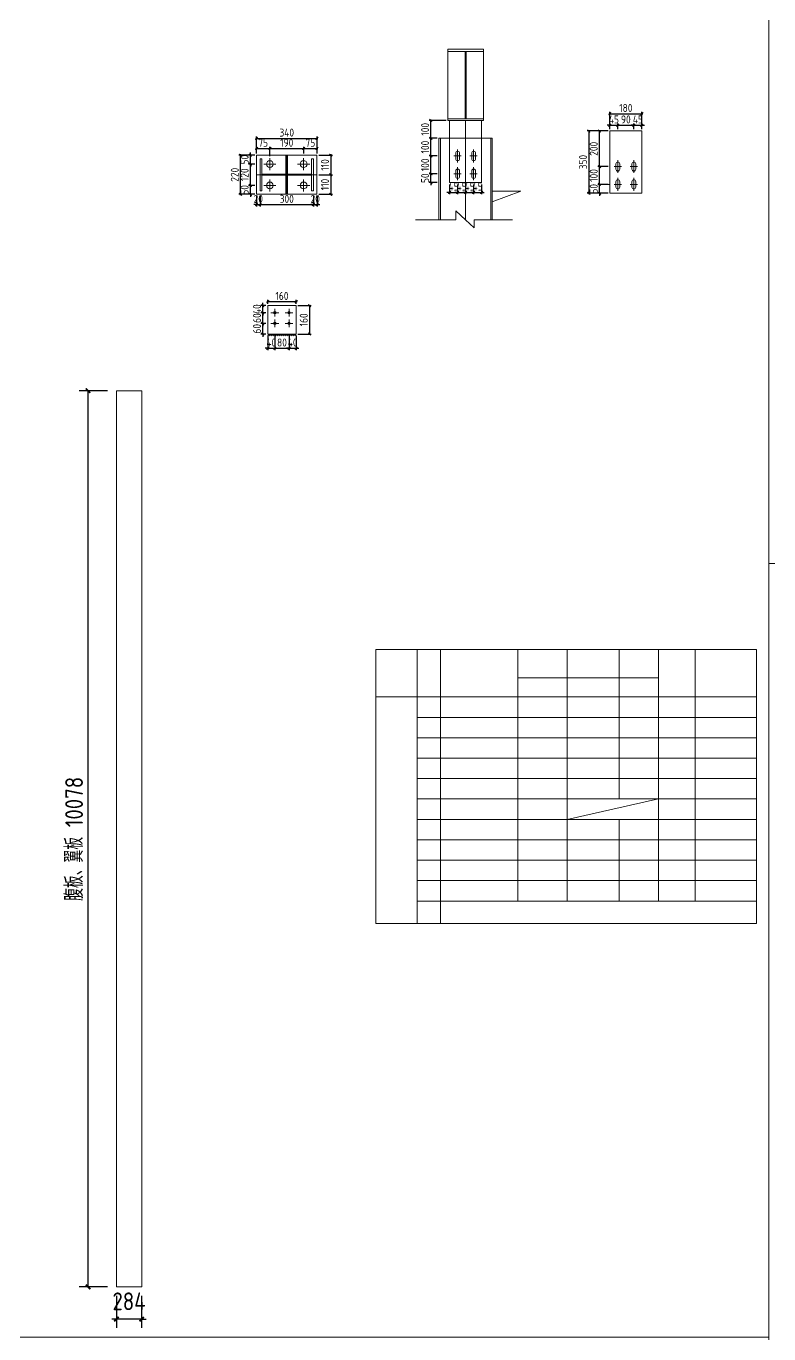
# Model space of a CAD drawing. Extents: x 485428 to 797698, y 56414 to 211814.
# Drawn here: x 695691 to 704038, y 125451 to 140157 of the extents above; entities that cross this region are included whole.
import ezdxf

# ---------------------------------------------------------------- set-up
doc = ezdxf.new("R2010")
doc.units = 0
doc.header["$LTSCALE"] = 1000
doc.header["$MEASUREMENT"] = 0
doc.layers.add('钢架', color=7, linetype='Continuous', lineweight=25)
doc.styles.get("Standard").update_dxf_attribs({"font": 'gbenor.shx', "bigfont": 'gbcbig.shx'})
doc.dimstyles.get("Standard").update_dxf_attribs({"dimscale": 100, "dimtxt": 2, "dimasz": 0.4, "dimexe": 0.5, "dimexo": 1, "dimgap": 0.5, "dimtad": 1, "dimdec": 0, "dimzin": 0, "dimdsep": 46, "dimtxsty": 'Standard', "dimblk": 'ARCHTICK', "dimcen": 0.09, "dimadec": 0, "dimazin": 0, "dimtfac": 1, "dimtdec": 0, "dimtix": 1, "dimtmove": 2, "dimatfit": 3, "dimfxl": 1, "dimtolj": 1, "dimtzin": 0, "dimarcsym": 0})

# ---------------------------------------------------------------- blocks, each defined once
blk = doc.blocks.new('_ArchTick')
at = {"color": 0, "linetype": 'ByBlock', "const_width": 0.4}
blk.add_lwpolyline([(-0.5, -0.5), (0.5, 0.5)], dxfattribs=at)
blk = doc.blocks.new('*D1046')
at = {"color": 3, "lineweight": -2}
for p, q in [((696605, 136057), (696286, 136057)), ((696386, 125979), (696386, 136057)), ((696605, 125979), (696286, 125979))]:
    blk.add_line(p, q, dxfattribs=at)
at = {"layer": 'Defpoints', "color": 0}
for p in [(696386, 136057), (696705, 136057), (696705, 125979)]:
    blk.add_point(p, dxfattribs=at)
at = {"color": 3, "lineweight": -2, "xscale": 50, "yscale": 50, "zscale": 50}
for p, rotation in [((696386, 136057), 90), ((696386, 125979), 270)]:
    blk.add_blockref('_ArchTick', p, dxfattribs=dict(at, rotation=rotation))
at = {"color": 0, "lineweight": 15, "insert": (696230, 131018), "char_height": 200, "attachment_point": 5, "rotation": 90}
blk.add_mtext('\\A1;腹板、翼板 10078', dxfattribs=at)
blk = doc.blocks.new('*D1048')
at = {"color": 3, "lineweight": -2}
for p, q in [((696705, 125879), (696705, 125517)), ((696989, 125879), (696989, 125517)), ((696705, 125617), (696655, 125617)), ((696989, 125617), (696705, 125617)), ((696989, 125617), (697039, 125617))]:
    blk.add_line(p, q, dxfattribs=at)
at = {"layer": 'Defpoints', "color": 0}
for p in [(696705, 125979), (696989, 125979), (696705, 125617)]:
    blk.add_point(p, dxfattribs=at)
at = {"color": 3, "lineweight": -2, "xscale": 50, "yscale": 50, "zscale": 50}
for p, rotation in [((696705, 125617), 5.903109488796288e-12), ((696989, 125617), 180.0000000000059)]:
    blk.add_blockref('_ArchTick', p, dxfattribs=dict(at, rotation=rotation))
at = {"color": 0, "lineweight": 15, "insert": (696847, 125817), "char_height": 200, "attachment_point": 5}
blk.add_mtext('\\A1;284', dxfattribs=at)
blk = doc.blocks.new('*D1054')
at = {"color": 3, "lineweight": -2}
for p, q in [((698211, 138366), (698211, 138396)), ((698260, 138366), (698191, 138366)), ((698260, 138266), (698191, 138266)), ((698211, 138266), (698211, 138366)), ((698211, 138266), (698211, 138236))]:
    blk.add_line(p, q, dxfattribs=at)
at = {"layer": 'Defpoints', "color": 0}
for p in [(698211, 138366), (698280, 138366), (698280, 138266)]:
    blk.add_point(p, dxfattribs=at)
at = {"color": 3, "lineweight": -2, "xscale": 30, "yscale": 30, "zscale": 30}
for p, rotation in [((698211, 138366), 270), ((698211, 138266), 90)]:
    blk.add_blockref('_ArchTick', p, dxfattribs=dict(at, rotation=rotation))
at = {"color": 0, "lineweight": 15, "insert": (698146, 138316), "char_height": 90, "attachment_point": 5, "rotation": 90}
blk.add_mtext('\\A1;50', dxfattribs=at)
blk = doc.blocks.new('*D1040')
at = {"color": 3, "lineweight": -2}
for p, q in [((698260, 138606), (698191, 138606)), ((698211, 138356), (698211, 138616)), ((698260, 138366), (698191, 138366))]:
    blk.add_line(p, q, dxfattribs=at)
at = {"layer": 'Defpoints', "color": 0}
for p in [(698211, 138606), (698280, 138606), (698280, 138366)]:
    blk.add_point(p, dxfattribs=at)
at = {"color": 3, "lineweight": -2, "xscale": 30, "yscale": 30, "zscale": 30}
for p, rotation in [((698211, 138606), 90), ((698211, 138366), 270)]:
    blk.add_blockref('_ArchTick', p, dxfattribs=dict(at, rotation=rotation))
at = {"color": 0, "lineweight": 15, "insert": (698146, 138486), "char_height": 90, "attachment_point": 5, "rotation": 90}
blk.add_mtext('\\A1;120', dxfattribs=at)
blk = doc.blocks.new('*D1055')
at = {"color": 3, "lineweight": -2}
for p, q in [((698260, 138706), (698191, 138706)), ((698211, 138706), (698211, 138736)), ((698211, 138606), (698211, 138706)), ((698260, 138606), (698191, 138606)), ((698211, 138606), (698211, 138576))]:
    blk.add_line(p, q, dxfattribs=at)
at = {"layer": 'Defpoints', "color": 0}
for p in [(698211, 138706), (698280, 138706), (698280, 138606)]:
    blk.add_point(p, dxfattribs=at)
at = {"color": 3, "lineweight": -2, "xscale": 30, "yscale": 30, "zscale": 30}
for p, rotation in [((698211, 138706), 270), ((698211, 138606), 90)]:
    blk.add_blockref('_ArchTick', p, dxfattribs=dict(at, rotation=rotation))
at = {"color": 0, "lineweight": 15, "insert": (698146, 138656), "char_height": 90, "attachment_point": 5, "rotation": 90}
blk.add_mtext('\\A1;50', dxfattribs=at)
blk = doc.blocks.new('*D1056')
at = {"color": 3, "lineweight": -2}
for p, q in [((698270, 138781), (698440, 138781)), ((698280, 138726), (698280, 138801)), ((698430, 138694), (698430, 138801))]:
    blk.add_line(p, q, dxfattribs=at)
at = {"layer": 'Defpoints', "color": 0}
for p in [(698280, 138706), (698430, 138781), (698430, 138674)]:
    blk.add_point(p, dxfattribs=at)
at = {"color": 3, "lineweight": -2, "xscale": 30, "yscale": 30, "zscale": 30, "rotation": 180}
blk.add_blockref('_ArchTick', (698280, 138781), dxfattribs=at)
at = {"color": 3, "lineweight": -2, "xscale": 30, "yscale": 30, "zscale": 30}
blk.add_blockref('_ArchTick', (698430, 138781), dxfattribs=at)
at = {"color": 0, "lineweight": 15, "insert": (698355, 138846), "char_height": 90, "attachment_point": 5}
blk.add_mtext('\\A1;75', dxfattribs=at)
blk = doc.blocks.new('*D1057')
at = {"color": 3, "lineweight": -2}
for p, q in [((698420, 138781), (698820, 138781)), ((698430, 138694), (698430, 138801)), ((698810, 138726), (698810, 138801))]:
    blk.add_line(p, q, dxfattribs=at)
at = {"layer": 'Defpoints', "color": 0}
for p in [(698810, 138781), (698810, 138706), (698430, 138674)]:
    blk.add_point(p, dxfattribs=at)
at = {"color": 3, "lineweight": -2, "xscale": 30, "yscale": 30, "zscale": 30, "rotation": 180}
blk.add_blockref('_ArchTick', (698430, 138781), dxfattribs=at)
at = {"color": 3, "lineweight": -2, "xscale": 30, "yscale": 30, "zscale": 30}
blk.add_blockref('_ArchTick', (698810, 138781), dxfattribs=at)
at = {"color": 0, "lineweight": 15, "insert": (698620, 138846), "char_height": 90, "attachment_point": 5}
blk.add_mtext('\\A1;190', dxfattribs=at)
blk = doc.blocks.new('*D1058')
at = {"color": 3, "lineweight": -2}
for p, q in [((698800, 138781), (698970, 138781)), ((698810, 138726), (698810, 138801)), ((698960, 138726), (698960, 138801))]:
    blk.add_line(p, q, dxfattribs=at)
at = {"layer": 'Defpoints', "color": 0}
for p in [(698810, 138706), (698960, 138781), (698960, 138706)]:
    blk.add_point(p, dxfattribs=at)
at = {"color": 3, "lineweight": -2, "xscale": 30, "yscale": 30, "zscale": 30, "rotation": 180}
blk.add_blockref('_ArchTick', (698810, 138781), dxfattribs=at)
at = {"color": 3, "lineweight": -2, "xscale": 30, "yscale": 30, "zscale": 30}
blk.add_blockref('_ArchTick', (698960, 138781), dxfattribs=at)
at = {"color": 0, "lineweight": 15, "insert": (698885, 138846), "char_height": 90, "attachment_point": 5}
blk.add_mtext('\\A1;75', dxfattribs=at)
blk = doc.blocks.new('*D1059')
at = {"color": 3, "lineweight": -2}
for p, q in [((698260, 138706), (698081, 138706)), ((698101, 138256), (698101, 138716)), ((698260, 138266), (698081, 138266))]:
    blk.add_line(p, q, dxfattribs=at)
at = {"layer": 'Defpoints', "color": 0}
for p in [(698101, 138706), (698280, 138706), (698280, 138266)]:
    blk.add_point(p, dxfattribs=at)
at = {"color": 3, "lineweight": -2, "xscale": 30, "yscale": 30, "zscale": 30}
for p, rotation in [((698101, 138706), 90), ((698101, 138266), 270)]:
    blk.add_blockref('_ArchTick', p, dxfattribs=dict(at, rotation=rotation))
at = {"color": 0, "lineweight": 15, "insert": (698036, 138486), "char_height": 90, "attachment_point": 5, "rotation": 90}
blk.add_mtext('\\A1;220', dxfattribs=at)
blk = doc.blocks.new('*D1060')
at = {"color": 3, "lineweight": -2}
for p, q in [((698270, 138895), (698970, 138895)), ((698280, 138726), (698280, 138915)), ((698960, 138726), (698960, 138915))]:
    blk.add_line(p, q, dxfattribs=at)
at = {"layer": 'Defpoints', "color": 0}
for p in [(698960, 138895), (698280, 138706), (698960, 138706)]:
    blk.add_point(p, dxfattribs=at)
at = {"color": 3, "lineweight": -2, "xscale": 30, "yscale": 30, "zscale": 30, "rotation": 180}
blk.add_blockref('_ArchTick', (698280, 138895), dxfattribs=at)
at = {"color": 3, "lineweight": -2, "xscale": 30, "yscale": 30, "zscale": 30}
blk.add_blockref('_ArchTick', (698960, 138895), dxfattribs=at)
at = {"color": 0, "lineweight": 15, "insert": (698620, 138960), "char_height": 90, "attachment_point": 5}
blk.add_mtext('\\A1;340', dxfattribs=at)
blk = doc.blocks.new('*D1041')
at = {"color": 3, "lineweight": -2}
for p, q in [((698280, 138246), (698280, 138130)), ((698320, 138246), (698320, 138130)), ((698280, 138150), (698250, 138150)), ((698280, 138150), (698320, 138150)), ((698320, 138150), (698350, 138150))]:
    blk.add_line(p, q, dxfattribs=at)
at = {"layer": 'Defpoints', "color": 0}
for p in [(698280, 138266), (698320, 138266), (698320, 138150)]:
    blk.add_point(p, dxfattribs=at)
at = {"color": 3, "lineweight": -2, "xscale": 30, "yscale": 30, "zscale": 30}
blk.add_blockref('_ArchTick', (698280, 138150), dxfattribs=at)
at = {"color": 3, "lineweight": -2, "xscale": 30, "yscale": 30, "zscale": 30, "rotation": 180}
blk.add_blockref('_ArchTick', (698320, 138150), dxfattribs=at)
at = {"color": 0, "lineweight": 15, "insert": (698300, 138215), "char_height": 90, "attachment_point": 5}
blk.add_mtext('\\A1;20', dxfattribs=at)
blk = doc.blocks.new('*D1042')
at = {"color": 3, "lineweight": -2}
for p, q in [((698320, 138246), (698320, 138130)), ((698920, 138246), (698920, 138130)), ((698310, 138150), (698930, 138150))]:
    blk.add_line(p, q, dxfattribs=at)
at = {"layer": 'Defpoints', "color": 0}
for p in [(698320, 138266), (698920, 138266), (698920, 138150)]:
    blk.add_point(p, dxfattribs=at)
at = {"color": 3, "lineweight": -2, "xscale": 30, "yscale": 30, "zscale": 30, "rotation": 180}
blk.add_blockref('_ArchTick', (698320, 138150), dxfattribs=at)
at = {"color": 3, "lineweight": -2, "xscale": 30, "yscale": 30, "zscale": 30}
blk.add_blockref('_ArchTick', (698920, 138150), dxfattribs=at)
at = {"color": 0, "lineweight": 15, "insert": (698620, 138215), "char_height": 90, "attachment_point": 5}
blk.add_mtext('\\A1;300', dxfattribs=at)
blk = doc.blocks.new('*D1061')
at = {"color": 3, "lineweight": -2}
for p, q in [((698920, 138246), (698920, 138130)), ((698960, 138246), (698960, 138130)), ((698920, 138150), (698890, 138150)), ((698920, 138150), (698960, 138150)), ((698960, 138150), (698990, 138150))]:
    blk.add_line(p, q, dxfattribs=at)
at = {"layer": 'Defpoints', "color": 0}
for p in [(698920, 138266), (698960, 138266), (698960, 138150)]:
    blk.add_point(p, dxfattribs=at)
at = {"color": 3, "lineweight": -2, "xscale": 30, "yscale": 30, "zscale": 30}
blk.add_blockref('_ArchTick', (698920, 138150), dxfattribs=at)
at = {"color": 3, "lineweight": -2, "xscale": 30, "yscale": 30, "zscale": 30, "rotation": 180}
blk.add_blockref('_ArchTick', (698960, 138150), dxfattribs=at)
at = {"color": 0, "lineweight": 15, "insert": (698940, 138215), "char_height": 90, "attachment_point": 5}
blk.add_mtext('\\A1;20', dxfattribs=at)
blk = doc.blocks.new('*D1062')
at = {"color": 3, "lineweight": -2}
for p, q in [((698980, 138706), (699134, 138706)), ((699114, 138716), (699114, 138476)), ((698980, 138486), (699134, 138486))]:
    blk.add_line(p, q, dxfattribs=at)
at = {"layer": 'Defpoints', "color": 0}
for p in [(698960, 138706), (698960, 138486), (699114, 138486)]:
    blk.add_point(p, dxfattribs=at)
at = {"color": 3, "lineweight": -2, "xscale": 30, "yscale": 30, "zscale": 30}
for p, rotation in [((699114, 138706), 90), ((699114, 138486), 270)]:
    blk.add_blockref('_ArchTick', p, dxfattribs=dict(at, rotation=rotation))
at = {"color": 0, "lineweight": 15, "insert": (699049, 138596), "char_height": 90, "attachment_point": 5, "rotation": 90}
blk.add_mtext('\\A1;110', dxfattribs=at)
blk = doc.blocks.new('*D1063')
at = {"color": 3, "lineweight": -2}
for p, q in [((698980, 138486), (699134, 138486)), ((699114, 138496), (699114, 138256)), ((698980, 138266), (699134, 138266))]:
    blk.add_line(p, q, dxfattribs=at)
at = {"layer": 'Defpoints', "color": 0}
for p in [(698960, 138486), (698960, 138266), (699114, 138266)]:
    blk.add_point(p, dxfattribs=at)
at = {"color": 3, "lineweight": -2, "xscale": 30, "yscale": 30, "zscale": 30}
for p, rotation in [((699114, 138486), 90), ((699114, 138266), 270)]:
    blk.add_blockref('_ArchTick', p, dxfattribs=dict(at, rotation=rotation))
at = {"color": 0, "lineweight": 15, "insert": (699049, 138376), "char_height": 90, "attachment_point": 5, "rotation": 90}
blk.add_mtext('\\A1;110', dxfattribs=at)
blk = doc.blocks.new('*D1049')
at = {"color": 3, "lineweight": -2}
for p, q in [((698406, 136674), (698406, 136514)), ((698486, 136674), (698486, 136514)), ((698406, 136534), (698376, 136534)), ((698406, 136534), (698486, 136534)), ((698486, 136534), (698516, 136534))]:
    blk.add_line(p, q, dxfattribs=at)
at = {"layer": 'Defpoints', "color": 0}
for p in [(698406, 136694), (698486, 136694), (698486, 136534)]:
    blk.add_point(p, dxfattribs=at)
at = {"color": 3, "lineweight": -2, "xscale": 30, "yscale": 30, "zscale": 30}
blk.add_blockref('_ArchTick', (698406, 136534), dxfattribs=at)
at = {"color": 3, "lineweight": -2, "xscale": 30, "yscale": 30, "zscale": 30, "rotation": 180}
blk.add_blockref('_ArchTick', (698486, 136534), dxfattribs=at)
at = {"color": 0, "lineweight": 15, "insert": (698446, 136599), "char_height": 90, "attachment_point": 5}
blk.add_mtext('\\A1;40', dxfattribs=at)
blk = doc.blocks.new('*D1033')
at = {"color": 3, "lineweight": -2}
for p, q in [((698486, 136674), (698486, 136514)), ((698646, 136674), (698646, 136514)), ((698476, 136534), (698656, 136534))]:
    blk.add_line(p, q, dxfattribs=at)
at = {"layer": 'Defpoints', "color": 0}
for p in [(698486, 136694), (698646, 136694), (698646, 136534)]:
    blk.add_point(p, dxfattribs=at)
at = {"color": 3, "lineweight": -2, "xscale": 30, "yscale": 30, "zscale": 30, "rotation": 180}
blk.add_blockref('_ArchTick', (698486, 136534), dxfattribs=at)
at = {"color": 3, "lineweight": -2, "xscale": 30, "yscale": 30, "zscale": 30}
blk.add_blockref('_ArchTick', (698646, 136534), dxfattribs=at)
at = {"color": 0, "lineweight": 15, "insert": (698566, 136599), "char_height": 90, "attachment_point": 5}
blk.add_mtext('\\A1;80', dxfattribs=at)
blk = doc.blocks.new('*D1034')
at = {"color": 3, "lineweight": -2}
for p, q in [((698646, 136674), (698646, 136514)), ((698726, 136674), (698726, 136514)), ((698646, 136534), (698616, 136534)), ((698646, 136534), (698726, 136534)), ((698726, 136534), (698756, 136534))]:
    blk.add_line(p, q, dxfattribs=at)
at = {"layer": 'Defpoints', "color": 0}
for p in [(698646, 136694), (698726, 136694), (698726, 136534)]:
    blk.add_point(p, dxfattribs=at)
at = {"color": 3, "lineweight": -2, "xscale": 30, "yscale": 30, "zscale": 30}
blk.add_blockref('_ArchTick', (698646, 136534), dxfattribs=at)
at = {"color": 3, "lineweight": -2, "xscale": 30, "yscale": 30, "zscale": 30, "rotation": 180}
blk.add_blockref('_ArchTick', (698726, 136534), dxfattribs=at)
at = {"color": 0, "lineweight": 15, "insert": (698686, 136599), "char_height": 90, "attachment_point": 5}
blk.add_mtext('\\A1;40', dxfattribs=at)
blk = doc.blocks.new('*D1035')
at = {"color": 3, "lineweight": -2}
for p, q in [((698386, 136814), (698330, 136814)), ((698350, 136814), (698350, 136844)), ((698350, 136694), (698350, 136814)), ((698386, 136694), (698330, 136694)), ((698350, 136694), (698350, 136664))]:
    blk.add_line(p, q, dxfattribs=at)
at = {"layer": 'Defpoints', "color": 0}
for p in [(698350, 136814), (698406, 136814), (698406, 136694)]:
    blk.add_point(p, dxfattribs=at)
at = {"color": 3, "lineweight": -2, "xscale": 30, "yscale": 30, "zscale": 30}
for p, rotation in [((698350, 136814), 270), ((698350, 136694), 90)]:
    blk.add_blockref('_ArchTick', p, dxfattribs=dict(at, rotation=rotation))
at = {"color": 0, "lineweight": 15, "insert": (698285, 136754), "char_height": 90, "attachment_point": 5, "rotation": 90}
blk.add_mtext('\\A1;60', dxfattribs=at)
blk = doc.blocks.new('*D1036')
at = {"color": 3, "lineweight": -2}
for p, q in [((698386, 136934), (698330, 136934)), ((698350, 136934), (698350, 136964)), ((698350, 136814), (698350, 136934)), ((698386, 136814), (698330, 136814)), ((698350, 136814), (698350, 136784))]:
    blk.add_line(p, q, dxfattribs=at)
at = {"layer": 'Defpoints', "color": 0}
for p in [(698350, 136934), (698406, 136934), (698406, 136814)]:
    blk.add_point(p, dxfattribs=at)
at = {"color": 3, "lineweight": -2, "xscale": 30, "yscale": 30, "zscale": 30}
for p, rotation in [((698350, 136934), 270), ((698350, 136814), 90)]:
    blk.add_blockref('_ArchTick', p, dxfattribs=dict(at, rotation=rotation))
at = {"color": 0, "lineweight": 15, "insert": (698285, 136874), "char_height": 90, "attachment_point": 5, "rotation": 90}
blk.add_mtext('\\A1;60', dxfattribs=at)
blk = doc.blocks.new('*D1050')
at = {"color": 3, "lineweight": -2}
for p, q in [((698386, 137014), (698330, 137014)), ((698386, 136934), (698330, 136934)), ((698350, 137014), (698350, 137044)), ((698350, 136934), (698350, 137014)), ((698350, 136934), (698350, 136904))]:
    blk.add_line(p, q, dxfattribs=at)
at = {"layer": 'Defpoints', "color": 0}
for p in [(698350, 137014), (698406, 137014), (698406, 136934)]:
    blk.add_point(p, dxfattribs=at)
at = {"color": 3, "lineweight": -2, "xscale": 30, "yscale": 30, "zscale": 30}
for p, rotation in [((698350, 137014), 270), ((698350, 136934), 90)]:
    blk.add_blockref('_ArchTick', p, dxfattribs=dict(at, rotation=rotation))
at = {"color": 0, "lineweight": 15, "insert": (698285, 136974), "char_height": 90, "attachment_point": 5, "rotation": 90}
blk.add_mtext('\\A1;40', dxfattribs=at)
blk = doc.blocks.new('*D1051')
at = {"color": 3, "lineweight": -2}
for p, q in [((698736, 137058), (698396, 137058)), ((698406, 137034), (698406, 137078)), ((698726, 137034), (698726, 137078))]:
    blk.add_line(p, q, dxfattribs=at)
at = {"layer": 'Defpoints', "color": 0}
for p in [(698406, 137058), (698406, 137014), (698726, 137014)]:
    blk.add_point(p, dxfattribs=at)
at = {"color": 3, "lineweight": -2, "xscale": 30, "yscale": 30, "zscale": 30, "rotation": 180}
blk.add_blockref('_ArchTick', (698406, 137058), dxfattribs=at)
at = {"color": 3, "lineweight": -2, "xscale": 30, "yscale": 30, "zscale": 30}
blk.add_blockref('_ArchTick', (698726, 137058), dxfattribs=at)
at = {"color": 0, "lineweight": 15, "insert": (698566, 137123), "char_height": 90, "attachment_point": 5}
blk.add_mtext('\\A1;160', dxfattribs=at)
blk = doc.blocks.new('*D1037')
at = {"color": 3, "lineweight": -2}
for p, q in [((698746, 137014), (698896, 137014)), ((698876, 137024), (698876, 136684)), ((698746, 136694), (698896, 136694))]:
    blk.add_line(p, q, dxfattribs=at)
at = {"layer": 'Defpoints', "color": 0}
for p in [(698726, 137014), (698726, 136694), (698876, 136694)]:
    blk.add_point(p, dxfattribs=at)
at = {"color": 3, "lineweight": -2, "xscale": 30, "yscale": 30, "zscale": 30}
for p, rotation in [((698876, 137014), 90), ((698876, 136694), 270)]:
    blk.add_blockref('_ArchTick', p, dxfattribs=dict(at, rotation=rotation))
at = {"color": 0, "lineweight": 15, "insert": (698811, 136854), "char_height": 90, "attachment_point": 5, "rotation": 90}
blk.add_mtext('\\A1;160', dxfattribs=at)
blk = doc.blocks.new('*D1038')
at = {"color": 3, "lineweight": -2}
for p, q in [((700310, 138497), (700220, 138497)), ((700310, 138397), (700220, 138397)), ((700240, 138497), (700240, 138527)), ((700240, 138397), (700240, 138497)), ((700240, 138397), (700240, 138367))]:
    blk.add_line(p, q, dxfattribs=at)
at = {"layer": 'Defpoints', "color": 0}
for p in [(700240, 138497), (700330, 138497), (700330, 138397)]:
    blk.add_point(p, dxfattribs=at)
at = {"color": 3, "lineweight": -2, "xscale": 30, "yscale": 30, "zscale": 30}
for p, rotation in [((700240, 138497), 270), ((700240, 138397), 90)]:
    blk.add_blockref('_ArchTick', p, dxfattribs=dict(at, rotation=rotation))
at = {"color": 0, "lineweight": 15, "insert": (700175, 138447), "char_height": 90, "attachment_point": 5, "rotation": 90}
blk.add_mtext('\\A1;50', dxfattribs=at)
blk = doc.blocks.new('*D1039')
at = {"color": 3, "lineweight": -2}
for p, q in [((700310, 138697), (700220, 138697)), ((700240, 138487), (700240, 138707)), ((700310, 138497), (700220, 138497))]:
    blk.add_line(p, q, dxfattribs=at)
at = {"layer": 'Defpoints', "color": 0}
for p in [(700240, 138697), (700330, 138697), (700330, 138497)]:
    blk.add_point(p, dxfattribs=at)
at = {"color": 3, "lineweight": -2, "xscale": 30, "yscale": 30, "zscale": 30}
for p, rotation in [((700240, 138697), 90), ((700240, 138497), 270)]:
    blk.add_blockref('_ArchTick', p, dxfattribs=dict(at, rotation=rotation))
at = {"color": 0, "lineweight": 15, "insert": (700175, 138597), "char_height": 90, "attachment_point": 5, "rotation": 90}
blk.add_mtext('\\A1;100', dxfattribs=at)
blk = doc.blocks.new('*D1052')
at = {"color": 3, "lineweight": -2}
for p, q in [((700310, 138897), (700220, 138897)), ((700240, 138687), (700240, 138907)), ((700310, 138697), (700220, 138697))]:
    blk.add_line(p, q, dxfattribs=at)
at = {"layer": 'Defpoints', "color": 0}
for p in [(700240, 138897), (700330, 138897), (700330, 138697)]:
    blk.add_point(p, dxfattribs=at)
at = {"color": 3, "lineweight": -2, "xscale": 30, "yscale": 30, "zscale": 30}
for p, rotation in [((700240, 138897), 90), ((700240, 138697), 270)]:
    blk.add_blockref('_ArchTick', p, dxfattribs=dict(at, rotation=rotation))
at = {"color": 0, "lineweight": 15, "insert": (700175, 138797), "char_height": 90, "attachment_point": 5, "rotation": 90}
blk.add_mtext('\\A1;100', dxfattribs=at)
blk = doc.blocks.new('*D1053')
at = {"color": 3, "lineweight": -2}
for p, q in [((700410, 139097), (700220, 139097)), ((700240, 138887), (700240, 139107)), ((700310, 138897), (700220, 138897))]:
    blk.add_line(p, q, dxfattribs=at)
at = {"layer": 'Defpoints', "color": 0}
for p in [(700240, 139097), (700430, 139097), (700330, 138897)]:
    blk.add_point(p, dxfattribs=at)
at = {"color": 3, "lineweight": -2, "xscale": 30, "yscale": 30, "zscale": 30}
for p, rotation in [((700240, 139097), 90), ((700240, 138897), 270)]:
    blk.add_blockref('_ArchTick', p, dxfattribs=dict(at, rotation=rotation))
at = {"color": 0, "lineweight": 15, "insert": (700175, 138997), "char_height": 90, "attachment_point": 5, "rotation": 90}
blk.add_mtext('\\A1;100', dxfattribs=at)
blk = doc.blocks.new('*D1064')
at = {"color": 3, "lineweight": -2}
for p, q in [((700450, 138288), (700420, 138288)), ((700450, 138377), (700450, 138268)), ((700450, 138288), (700540, 138288)), ((700540, 138377), (700540, 138268)), ((700540, 138288), (700570, 138288))]:
    blk.add_line(p, q, dxfattribs=at)
at = {"layer": 'Defpoints', "color": 0}
for p in [(700450, 138397), (700540, 138397), (700540, 138288)]:
    blk.add_point(p, dxfattribs=at)
at = {"color": 3, "lineweight": -2, "xscale": 30, "yscale": 30, "zscale": 30}
blk.add_blockref('_ArchTick', (700450, 138288), dxfattribs=at)
at = {"color": 3, "lineweight": -2, "xscale": 30, "yscale": 30, "zscale": 30, "rotation": 180}
blk.add_blockref('_ArchTick', (700540, 138288), dxfattribs=at)
at = {"color": 0, "lineweight": 15, "insert": (700495, 138353), "char_height": 90, "attachment_point": 5}
blk.add_mtext('\\A1;45', dxfattribs=at)
blk = doc.blocks.new('*D1065')
at = {"color": 3, "lineweight": -2}
for p, q in [((700540, 138288), (700510, 138288)), ((700540, 138377), (700540, 138268)), ((700540, 138288), (700630, 138288)), ((700630, 138377), (700630, 138268)), ((700630, 138288), (700660, 138288))]:
    blk.add_line(p, q, dxfattribs=at)
at = {"layer": 'Defpoints', "color": 0}
for p in [(700540, 138397), (700630, 138397), (700630, 138288)]:
    blk.add_point(p, dxfattribs=at)
at = {"color": 3, "lineweight": -2, "xscale": 30, "yscale": 30, "zscale": 30}
blk.add_blockref('_ArchTick', (700540, 138288), dxfattribs=at)
at = {"color": 3, "lineweight": -2, "xscale": 30, "yscale": 30, "zscale": 30, "rotation": 180}
blk.add_blockref('_ArchTick', (700630, 138288), dxfattribs=at)
at = {"color": 0, "lineweight": 15, "insert": (700585, 138353), "char_height": 90, "attachment_point": 5}
blk.add_mtext('\\A1;45', dxfattribs=at)
blk = doc.blocks.new('*D1066')
at = {"color": 3, "lineweight": -2}
for p, q in [((700630, 138288), (700600, 138288)), ((700630, 138377), (700630, 138268)), ((700630, 138288), (700720, 138288)), ((700720, 138377), (700720, 138268)), ((700720, 138288), (700750, 138288))]:
    blk.add_line(p, q, dxfattribs=at)
at = {"layer": 'Defpoints', "color": 0}
for p in [(700630, 138397), (700720, 138397), (700720, 138288)]:
    blk.add_point(p, dxfattribs=at)
at = {"color": 3, "lineweight": -2, "xscale": 30, "yscale": 30, "zscale": 30}
blk.add_blockref('_ArchTick', (700630, 138288), dxfattribs=at)
at = {"color": 3, "lineweight": -2, "xscale": 30, "yscale": 30, "zscale": 30, "rotation": 180}
blk.add_blockref('_ArchTick', (700720, 138288), dxfattribs=at)
at = {"color": 0, "lineweight": 15, "insert": (700675, 138353), "char_height": 90, "attachment_point": 5}
blk.add_mtext('\\A1;45', dxfattribs=at)
blk = doc.blocks.new('*D1067')
at = {"color": 3, "lineweight": -2}
for p, q in [((700720, 138288), (700690, 138288)), ((700720, 138377), (700720, 138268)), ((700720, 138288), (700810, 138288)), ((700810, 138377), (700810, 138268)), ((700810, 138288), (700840, 138288))]:
    blk.add_line(p, q, dxfattribs=at)
at = {"layer": 'Defpoints', "color": 0}
for p in [(700720, 138397), (700810, 138397), (700810, 138288)]:
    blk.add_point(p, dxfattribs=at)
at = {"color": 3, "lineweight": -2, "xscale": 30, "yscale": 30, "zscale": 30}
blk.add_blockref('_ArchTick', (700720, 138288), dxfattribs=at)
at = {"color": 3, "lineweight": -2, "xscale": 30, "yscale": 30, "zscale": 30, "rotation": 180}
blk.add_blockref('_ArchTick', (700810, 138288), dxfattribs=at)
at = {"color": 0, "lineweight": 15, "insert": (700765, 138353), "char_height": 90, "attachment_point": 5}
blk.add_mtext('\\A1;45', dxfattribs=at)
blk = doc.blocks.new('*D1068')
at = {"color": 3, "lineweight": -2}
for p, q in [((702231, 138978), (702115, 138978)), ((702135, 138568), (702135, 138988)), ((702231, 138578), (702115, 138578))]:
    blk.add_line(p, q, dxfattribs=at)
at = {"layer": 'Defpoints', "color": 0}
for p in [(702135, 138978), (702251, 138978), (702251, 138578)]:
    blk.add_point(p, dxfattribs=at)
at = {"color": 3, "lineweight": -2, "xscale": 30, "yscale": 30, "zscale": 30}
for p, rotation in [((702135, 138978), 90), ((702135, 138578), 270)]:
    blk.add_blockref('_ArchTick', p, dxfattribs=dict(at, rotation=rotation))
at = {"color": 0, "lineweight": 15, "insert": (702070, 138778), "char_height": 90, "attachment_point": 5, "rotation": 90}
blk.add_mtext('\\A1;200', dxfattribs=at)
blk = doc.blocks.new('*D1069')
at = {"color": 3, "lineweight": -2}
for p, q in [((702251, 139043), (702221, 139043)), ((702251, 138998), (702251, 139063)), ((702251, 139043), (702341, 139043)), ((702341, 138998), (702341, 139063)), ((702341, 139043), (702371, 139043))]:
    blk.add_line(p, q, dxfattribs=at)
at = {"layer": 'Defpoints', "color": 0}
for p in [(702251, 138978), (702341, 139043), (702341, 138978)]:
    blk.add_point(p, dxfattribs=at)
at = {"color": 3, "lineweight": -2, "xscale": 30, "yscale": 30, "zscale": 30}
blk.add_blockref('_ArchTick', (702251, 139043), dxfattribs=at)
at = {"color": 3, "lineweight": -2, "xscale": 30, "yscale": 30, "zscale": 30, "rotation": 180}
blk.add_blockref('_ArchTick', (702341, 139043), dxfattribs=at)
at = {"color": 0, "lineweight": 15, "insert": (702296, 139108), "char_height": 90, "attachment_point": 5}
blk.add_mtext('\\A1;45', dxfattribs=at)
blk = doc.blocks.new('*D1045')
at = {"color": 3, "lineweight": -2}
for p, q in [((702331, 139043), (702531, 139043)), ((702341, 138998), (702341, 139063)), ((702521, 138998), (702521, 139063))]:
    blk.add_line(p, q, dxfattribs=at)
at = {"layer": 'Defpoints', "color": 0}
for p in [(702341, 138978), (702521, 139043), (702521, 138978)]:
    blk.add_point(p, dxfattribs=at)
at = {"color": 3, "lineweight": -2, "xscale": 30, "yscale": 30, "zscale": 30, "rotation": 180}
blk.add_blockref('_ArchTick', (702341, 139043), dxfattribs=at)
at = {"color": 3, "lineweight": -2, "xscale": 30, "yscale": 30, "zscale": 30}
blk.add_blockref('_ArchTick', (702521, 139043), dxfattribs=at)
at = {"color": 0, "lineweight": 15, "insert": (702431, 139108), "char_height": 90, "attachment_point": 5}
blk.add_mtext('\\A1;90', dxfattribs=at)
blk = doc.blocks.new('*D1070')
at = {"color": 3, "lineweight": -2}
for p, q in [((702521, 139043), (702491, 139043)), ((702521, 138998), (702521, 139063)), ((702521, 139043), (702611, 139043)), ((702611, 138998), (702611, 139063)), ((702611, 139043), (702641, 139043))]:
    blk.add_line(p, q, dxfattribs=at)
at = {"layer": 'Defpoints', "color": 0}
for p in [(702521, 138978), (702611, 139043), (702611, 138978)]:
    blk.add_point(p, dxfattribs=at)
at = {"color": 3, "lineweight": -2, "xscale": 30, "yscale": 30, "zscale": 30}
blk.add_blockref('_ArchTick', (702521, 139043), dxfattribs=at)
at = {"color": 3, "lineweight": -2, "xscale": 30, "yscale": 30, "zscale": 30, "rotation": 180}
blk.add_blockref('_ArchTick', (702611, 139043), dxfattribs=at)
at = {"color": 0, "lineweight": 15, "insert": (702566, 139108), "char_height": 90, "attachment_point": 5}
blk.add_mtext('\\A1;45', dxfattribs=at)
blk = doc.blocks.new('*D1071')
at = {"color": 3, "lineweight": -2}
for p, q in [((702231, 138978), (701995, 138978)), ((702015, 138988), (702015, 138268)), ((702231, 138278), (701995, 138278))]:
    blk.add_line(p, q, dxfattribs=at)
at = {"layer": 'Defpoints', "color": 0}
for p in [(702251, 138978), (702015, 138278), (702251, 138278)]:
    blk.add_point(p, dxfattribs=at)
at = {"color": 3, "lineweight": -2, "xscale": 30, "yscale": 30, "zscale": 30}
for p, rotation in [((702015, 138978), 90), ((702015, 138278), 270)]:
    blk.add_blockref('_ArchTick', p, dxfattribs=dict(at, rotation=rotation))
at = {"color": 0, "lineweight": 15, "insert": (701950, 138628), "char_height": 90, "attachment_point": 5, "rotation": 90}
blk.add_mtext('\\A1;350', dxfattribs=at)
blk = doc.blocks.new('*D1072')
at = {"color": 3, "lineweight": -2}
for p, q in [((702241, 139172), (702621, 139172)), ((702251, 138998), (702251, 139192)), ((702611, 138998), (702611, 139192))]:
    blk.add_line(p, q, dxfattribs=at)
at = {"layer": 'Defpoints', "color": 0}
for p in [(702611, 139172), (702251, 138978), (702611, 138978)]:
    blk.add_point(p, dxfattribs=at)
at = {"color": 3, "lineweight": -2, "xscale": 30, "yscale": 30, "zscale": 30, "rotation": 180}
blk.add_blockref('_ArchTick', (702251, 139172), dxfattribs=at)
at = {"color": 3, "lineweight": -2, "xscale": 30, "yscale": 30, "zscale": 30}
blk.add_blockref('_ArchTick', (702611, 139172), dxfattribs=at)
at = {"color": 0, "lineweight": 15, "insert": (702431, 139237), "char_height": 90, "attachment_point": 5}
blk.add_mtext('\\A1;180', dxfattribs=at)
blk = doc.blocks.new('*D1043')
at = {"color": 3, "lineweight": -2}
for p, q in [((702231, 138578), (702115, 138578)), ((702135, 138368), (702135, 138588)), ((702231, 138378), (702115, 138378))]:
    blk.add_line(p, q, dxfattribs=at)
at = {"layer": 'Defpoints', "color": 0}
for p in [(702135, 138578), (702251, 138578), (702251, 138378)]:
    blk.add_point(p, dxfattribs=at)
at = {"color": 3, "lineweight": -2, "xscale": 30, "yscale": 30, "zscale": 30}
for p, rotation in [((702135, 138578), 90), ((702135, 138378), 270)]:
    blk.add_blockref('_ArchTick', p, dxfattribs=dict(at, rotation=rotation))
at = {"color": 0, "lineweight": 15, "insert": (702070, 138478), "char_height": 90, "attachment_point": 5, "rotation": 90}
blk.add_mtext('\\A1;100', dxfattribs=at)
blk = doc.blocks.new('*D1044')
at = {"color": 3, "lineweight": -2}
for p, q in [((702135, 138378), (702135, 138408)), ((702231, 138378), (702115, 138378)), ((702231, 138278), (702115, 138278)), ((702135, 138278), (702135, 138378)), ((702135, 138278), (702135, 138248))]:
    blk.add_line(p, q, dxfattribs=at)
at = {"layer": 'Defpoints', "color": 0}
for p in [(702135, 138378), (702251, 138378), (702251, 138278)]:
    blk.add_point(p, dxfattribs=at)
at = {"color": 3, "lineweight": -2, "xscale": 30, "yscale": 30, "zscale": 30}
for p, rotation in [((702135, 138378), 270), ((702135, 138278), 90)]:
    blk.add_blockref('_ArchTick', p, dxfattribs=dict(at, rotation=rotation))
at = {"color": 0, "lineweight": 15, "insert": (702070, 138328), "char_height": 90, "attachment_point": 5, "rotation": 90}
blk.add_mtext('\\A1;50', dxfattribs=at)

msp = doc.modelspace()

# ---------------------------------------------------------------- hatches: boundary and pattern name
at = {"lineweight": 15}
h = msp.add_hatch(dxfattribs=at)
h.set_pattern_fill('ANSI31', color=256, scale=10, style=0)
h.set_pattern_definition([(45, (215821.022, -58608.483), (-11.22532015, 11.22532015), [])])
h.paths.add_polyline_path([(698725.8, 136694.1), (698715.5, 136694.1), (698725.8, 136680.8)], flags=17)
h.paths.add_polyline_path([(698715.5, 136694.1), (698405.8, 136694.1), (698405.8, 136674.1), (698725.8, 136674.1), (698725.8, 136680.8)])

# ---------------------------------------------------------------- linework, layer by layer
at = {"color": 4, "lineweight": 15}
for p, q in [((700430.4, 139897.3), (700830.4, 139897.3)), ((700430.4, 139873.3), (700830.4, 139873.3)), ((700624.4, 139113.3), (700624.4, 139873.3)), ((700636.4, 139113.3), (700636.4, 139873.3)), ((700430.4, 139113.3), (700830.4, 139113.3)), ((700430.4, 139113.3), (700430.4, 139097.3)), ((700430.4, 139097.3), (700830.4, 139097.3)), ((700830.4, 139113.3), (700830.4, 139097.3)), ((698319.6, 138486.2), (698319.6, 138666.2)), ((698319.6, 138666.2), (698339.6, 138666.2)), ((698339.6, 138666.2), (698339.6, 138306.2)), ((698919.6, 138666.2), (698899.6, 138666.2)), ((698899.6, 138666.2), (698899.6, 138306.2)), ((698919.6, 138486.2), (698919.6, 138666.2)), ((698319.6, 138306.2), (698319.6, 138486.2)), ((698339.6, 138492.2), (698899.6, 138492.2)), ((698339.6, 138480.2), (698899.6, 138480.2)), ((698919.6, 138306.2), (698919.6, 138486.2)), ((698339.6, 138306.2), (698319.6, 138306.2)), ((698899.6, 138306.2), (698919.6, 138306.2))]:
    msp.add_line(p, q, dxfattribs=at)
at = {"lineweight": 15}
for p, q in [((700430.4, 139897.3), (700430.4, 139113.3)), ((700830.4, 139897.3), (700830.4, 139113.3)), ((700450.4, 138397.3), (700450.4, 139097.3)), ((700630.4, 138897.3), (700630.4, 139097.3)), ((700810.4, 138397.3), (700810.4, 139097.3)), ((702251.1, 138977.9), (702611.1, 138977.9)), ((702251.1, 138277.9), (702251.1, 138977.9)), ((702611.1, 138277.9), (702611.1, 138977.9)), ((700330.4, 137978.3), (700330.4, 138897.3)), ((700330.4, 138897.3), (700930.4, 138897.3)), ((700346.4, 137978.3), (700346.4, 138897.3)), ((700914.4, 137978.3), (700914.4, 138897.3)), ((700930.4, 137978.3), (700930.4, 138897.3)), ((698279.6, 138706.2), (698279.6, 138266.2)), ((698959.6, 138706.2), (698279.6, 138706.2)), ((698959.6, 138266.2), (698959.6, 138706.2)), ((700580.4, 138697.3), (700498.4, 138697.3)), ((700518.4, 138697.3), (700518.4, 138727.3)), ((700518.4, 138697.3), (700562.4, 138697.3)), ((700562.4, 138697.3), (700518.4, 138697.3)), ((700518.4, 138667.3), (700518.4, 138697.3)), ((700540.4, 138625.3), (700540.4, 138769.3)), ((700562.4, 138727.3), (700562.4, 138667.3)), ((700760.4, 138697.3), (700678.4, 138697.3)), ((700698.4, 138697.3), (700698.4, 138727.3)), ((700698.4, 138697.3), (700742.4, 138697.3)), ((700742.4, 138697.3), (700698.4, 138697.3)), ((700698.4, 138667.3), (700698.4, 138697.3)), ((700720.4, 138625.3), (700720.4, 138769.3)), ((700742.4, 138727.3), (700742.4, 138667.3)), ((698497.6, 138606.2), (698361.6, 138606.2)), ((698429.6, 138674.2), (698429.6, 138538.2)), ((698877.6, 138606.2), (698741.6, 138606.2)), ((698809.6, 138674.2), (698809.6, 138538.2)), ((700540.4, 138425.3), (700540.4, 138569.3)), ((700720.4, 138425.3), (700720.4, 138569.3)), ((702381.1, 138577.9), (702299.1, 138577.9)), ((702319.1, 138577.9), (702319.1, 138607.9)), ((702319.1, 138577.9), (702363.1, 138577.9)), ((702363.1, 138577.9), (702319.1, 138577.9)), ((702319.1, 138547.9), (702319.1, 138577.9)), ((702341.1, 138505.9), (702341.1, 138649.9)), ((702363.1, 138607.9), (702363.1, 138547.9)), ((702561.1, 138577.9), (702479.1, 138577.9)), ((702499.1, 138577.9), (702499.1, 138607.9)), ((702499.1, 138577.9), (702543.1, 138577.9)), ((702543.1, 138577.9), (702499.1, 138577.9)), ((702499.1, 138547.9), (702499.1, 138577.9)), ((702521.1, 138505.9), (702521.1, 138649.9)), ((702543.1, 138607.9), (702543.1, 138547.9)), ((698429.6, 138434.2), (698429.6, 138298.2)), ((698809.6, 138434.2), (698809.6, 138298.2)), ((700450.4, 138397.3), (700810.4, 138397.3)), ((700580.4, 138497.3), (700498.4, 138497.3)), ((700518.4, 138497.3), (700518.4, 138527.3)), ((700518.4, 138497.3), (700562.4, 138497.3)), ((700562.4, 138497.3), (700518.4, 138497.3)), ((700518.4, 138467.3), (700518.4, 138497.3)), ((700562.4, 138527.3), (700562.4, 138467.3)), ((700760.4, 138497.3), (700678.4, 138497.3)), ((700698.4, 138497.3), (700698.4, 138527.3)), ((700698.4, 138497.3), (700742.4, 138497.3)), ((700742.4, 138497.3), (700698.4, 138497.3)), ((700698.4, 138467.3), (700698.4, 138497.3)), ((700742.4, 138527.3), (700742.4, 138467.3)), ((702319.1, 138377.9), (702319.1, 138407.9)), ((702341.1, 138305.9), (702341.1, 138449.9)), ((702363.1, 138407.9), (702363.1, 138347.9)), ((702499.1, 138377.9), (702499.1, 138407.9)), ((702521.1, 138305.9), (702521.1, 138449.9)), ((702543.1, 138407.9), (702543.1, 138347.9)), ((698279.6, 138266.2), (698959.6, 138266.2)), ((698497.6, 138366.2), (698361.6, 138366.2)), ((698877.6, 138366.2), (698741.6, 138366.2)), ((702251.1, 138377.9), (702231.1, 138377.9)), ((702251.1, 138277.9), (702611.1, 138277.9)), ((702381.1, 138377.9), (702299.1, 138377.9)), ((702319.1, 138377.9), (702363.1, 138377.9)), ((702363.1, 138377.9), (702319.1, 138377.9)), ((702319.1, 138347.9), (702319.1, 138377.9)), ((702561.1, 138377.9), (702479.1, 138377.9)), ((702499.1, 138377.9), (702543.1, 138377.9)), ((702543.1, 138377.9), (702499.1, 138377.9)), ((702499.1, 138347.9), (702499.1, 138377.9)), ((700067.8, 137978.3), (700520.8, 137978.3)), ((700727, 137978.3), (701156.1, 137978.3)), ((698405.8, 137014.1), (698405.8, 136694.1)), ((698725.8, 137014.1), (698405.8, 137014.1)), ((698529.8, 136934.1), (698441.8, 136934.1)), ((698485.8, 136978.1), (698485.8, 136890.1)), ((698689.8, 136934.1), (698601.8, 136934.1)), ((698645.8, 136978.1), (698645.8, 136890.1)), ((698725.8, 136694.1), (698725.8, 137014.1)), ((698529.8, 136814.1), (698441.8, 136814.1)), ((698485.8, 136858.1), (698485.8, 136770.1)), ((698689.8, 136814.1), (698601.8, 136814.1)), ((698645.8, 136858.1), (698645.8, 136770.1)), ((698405.8, 136694.1), (698725.8, 136694.1)), ((696705.3, 125979.3), (696705.3, 136057.3)), ((696705.3, 136057.3), (696989.3, 136057.3)), ((696989.3, 125979.3), (696989.3, 136057.3)), ((701216.5, 132828.1), (701216.5, 133147.5)), ((701216.5, 133147.5), (701216.5, 130318.3)), ((701770.3, 133147.5), (701770.3, 130318.3)), ((703898.7, 133147.5), (703898.7, 130065.6)), ((701770.3, 131236.4), (702799.4, 131465.9)), ((696989.3, 125979.3), (696705.3, 125979.3))]:
    msp.add_line(p, q, dxfattribs=at)
at = {"color": 1, "lineweight": 15}
for p, q in [((700630.4, 139113.3), (700630.4, 139873.3)), ((700630.4, 137978.3), (700630.4, 138897.3)), ((698619.6, 138492.2), (698619.6, 138706.2)), ((698279.6, 138486.2), (698959.6, 138486.2)), ((698619.6, 138266.2), (698619.6, 138480.2)), ((699621, 133147.5), (699621, 130065.6)), ((700086.8, 130065.6), (700086.8, 133147.5))]:
    msp.add_line(p, q, dxfattribs=at)
at = {"color": 2, "lineweight": 15}
for p, q in [((698609.6, 138492.2), (698609.6, 138706.2)), ((698629.6, 138492.2), (698629.6, 138706.2)), ((698609.6, 138266.2), (698609.6, 138480.2)), ((698629.6, 138266.2), (698629.6, 138480.2)), ((700930.4, 138301.3), (701250.4, 138301.3)), ((701250.4, 138301.3), (700930.4, 138181.3))]:
    msp.add_line(p, q, dxfattribs=at)
at = {"lineweight": 15}
for points in [[(693538.1, 140264.2), (704038.1, 140264.2), (704038.1, 125414.2), (693538.1, 125414.2)], [(704038.1, 134114.2), (718888.1, 134114.2), (718888.1, 123614.2), (704038.1, 123614.2)]]:
    msp.add_lwpolyline(points, close=True, dxfattribs=at)
msp.add_lwpolyline([(700520.8, 137978.3), (700520.8, 138078.4), (700630.4, 137978.3), (700727, 137890.1), (700727, 137978.3)], dxfattribs=at)
for centre, radius in [((698429.6, 138606.2), 38), ((698809.6, 138606.2), 38), ((698429.6, 138366.2), 38), ((698809.6, 138366.2), 38), ((698485.8, 136934.1), 14), ((698645.8, 136934.1), 14), ((698485.8, 136814.1), 14), ((698645.8, 136814.1), 14)]:
    msp.add_circle(centre, radius, dxfattribs=at)
for centre, start, end in [((700540.4, 138727.3), 0, 180), ((700720.4, 138727.3), 0, 180), ((700540.4, 138667.3), 180, 0), ((700540.4, 138527.3), 0, 180), ((700720.4, 138667.3), 180, 0), ((700720.4, 138527.3), 0, 180), ((702341.1, 138607.9), 0, 180), ((702341.1, 138547.9), 180, 0), ((702521.1, 138607.9), 0, 180), ((702521.1, 138547.9), 180, 0), ((700540.4, 138467.3), 180, 0), ((700720.4, 138467.3), 180, 0), ((702341.1, 138407.9), 0, 180), ((702521.1, 138407.9), 0, 180), ((702341.1, 138347.9), 180, 0), ((702521.1, 138347.9), 180, 0)]:
    msp.add_arc(centre, 22, start, end, dxfattribs=at)
at = {"layer": '钢架', "lineweight": 15}
for p, q in [((699621, 133147.5), (703898.7, 133147.5)), ((700346.9, 133147.5), (700346.9, 130065.6)), ((702354.4, 133147.5), (702354.4, 131465.9)), ((702799.4, 133147.5), (702799.4, 130318.3)), ((703212, 133147.5), (703212, 130318.3)), ((701216.5, 132828.1), (702799.4, 132828.1)), ((699621, 132613.5), (703898.7, 132613.5)), ((700086.8, 132384), (703898.7, 132384)), ((700086.8, 132154.5), (703898.7, 132154.5)), ((700086.8, 131925), (703898.7, 131925)), ((700086.8, 131925), (703898.7, 131925)), ((700086.8, 131695.4), (703898.7, 131695.4)), ((700086.8, 131465.9), (703898.7, 131465.9)), ((700086.8, 131236.4), (703898.7, 131236.4)), ((702354.4, 131236.4), (702354.4, 130318.3)), ((700086.8, 131006.9), (703898.7, 131006.9)), ((700086.8, 130777.3), (703898.7, 130777.3)), ((700086.8, 130547.8), (703898.7, 130547.8)), ((700086.8, 130318.3), (703898.7, 130318.3)), ((700086.8, 130318.3), (703898.7, 130318.3)), ((700086.8, 130318.3), (703898.7, 130318.3)), ((700086.8, 130318.3), (703898.7, 130318.3)), ((699621, 130065.6), (703898.7, 130065.6))]:
    msp.add_line(p, q, dxfattribs=at)

# ---------------------------------------------------------------- dimensions: what is measured, and where the dimension line sits
at = {"lineweight": 15}
for p1, p2, distance, override, picture, middle in [((702251.1, 138977.9), (702611.1, 138977.9), 193.7, {"dimtxt": 0.9, "dimasz": 0.3, "dimexe": 0.2, "dimexo": 0.2, "dimgap": 0.2, "dimlfac": 0.5, "dimdle": 0.1, "dimclrd": 3, "dimclre": 3}, '*D1072', (702431.1, 139236.7)), ((698279.6, 138706.2), (698959.6, 138706.2), 188.5, {"dimtxt": 0.9, "dimasz": 0.3, "dimexe": 0.2, "dimexo": 0.2, "dimgap": 0.2, "dimlfac": 0.5, "dimdle": 0.1, "dimclrd": 3, "dimclre": 3}, '*D1060', (698619.6, 138959.7)), ((702251.1, 138977.9), (702251.1, 138277.9), -236.1, {"dimtxt": 0.9, "dimasz": 0.3, "dimexe": 0.2, "dimexo": 0.2, "dimgap": 0.2, "dimlfac": 0.5, "dimdle": 0.1, "dimclrd": 3, "dimclre": 3}, '*D1071', (701950, 138627.9)), ((698279.6, 138266.2), (698279.6, 138706.2), 178.9, {"dimtxt": 0.9, "dimasz": 0.3, "dimexe": 0.2, "dimexo": 0.2, "dimgap": 0.2, "dimlfac": 0.5, "dimdle": 0.1, "dimclrd": 3, "dimclre": 3}, '*D1059', (698035.7, 138486.2)), ((698725.8, 137014.1), (698405.8, 137014.1), -43.6, {"dimtxt": 0.9, "dimasz": 0.3, "dimexe": 0.2, "dimexo": 0.2, "dimgap": 0.2, "dimlfac": 0.5, "dimdle": 0.1, "dimclrd": 3, "dimclre": 3}, '*D1051', (698565.8, 137122.7)), ((698725.8, 137014.1), (698725.8, 136694.1), 150, {"dimtxt": 0.9, "dimasz": 0.3, "dimexe": 0.2, "dimexo": 0.2, "dimgap": 0.2, "dimlfac": 0.5, "dimdle": 0.1, "dimclrd": 3, "dimclre": 3}, '*D1037', (698810.8, 136854.1)), ((696989.3, 125979.3), (696705.3, 125979.3), 362.7, {"dimtxt": 2, "dimasz": 0.5, "dimexe": 1, "dimexo": 1, "dimgap": 1, "dimclrd": 3, "dimclre": 3}, '*D1048', (696847.3, 125816.6))]:
    dim = msp.add_aligned_dim(p1=p1, p2=p2, distance=distance, dimstyle='Standard', override=override, dxfattribs=at)
    dim.commit()
    dim.dimension.update_dxf_attribs({"geometry": picture, "text_midpoint": middle})
for base, p1, p2, picture, middle in [((700239.9, 139097.3), (700330.4, 138897.3), (700430.4, 139097.3), '*D1053', (700174.9, 138997.3)), ((702135, 138977.9), (702251.1, 138577.9), (702251.1, 138977.9), '*D1068', (702070, 138777.9)), ((700239.9, 138897.3), (700330.4, 138697.3), (700330.4, 138897.3), '*D1052', (700174.9, 138797.3)), ((698211.1, 138706.2), (698279.6, 138606.2), (698279.6, 138706.2), '*D1055', (698146.1, 138656.2)), ((699114.5, 138486.2), (698959.6, 138706.2), (698959.6, 138486.2), '*D1062', (699049.5, 138596.2)), ((700239.9, 138697.3), (700330.4, 138497.3), (700330.4, 138697.3), '*D1039', (700174.9, 138597.3)), ((698211.1, 138606.2), (698279.6, 138366.2), (698279.6, 138606.2), '*D1040', (698146.1, 138486.2)), ((702135, 138577.9), (702251.1, 138377.9), (702251.1, 138577.9), '*D1043', (702070, 138477.9)), ((698211.1, 138366.2), (698279.6, 138266.2), (698279.6, 138366.2), '*D1054', (698146.1, 138316.2)), ((699114.5, 138266.2), (698959.6, 138486.2), (698959.6, 138266.2), '*D1063', (699049.5, 138376.2)), ((700239.9, 138497.3), (700330.4, 138397.3), (700330.4, 138497.3), '*D1038', (700174.9, 138447.3)), ((702135, 138377.9), (702251.1, 138277.9), (702251.1, 138377.9), '*D1044', (702070, 138327.9)), ((698349.6, 137014.1), (698405.8, 136934.1), (698405.8, 137014.1), '*D1050', (698284.6, 136974.1)), ((698349.6, 136934.1), (698405.8, 136814.1), (698405.8, 136934.1), '*D1036', (698284.6, 136874.1)), ((698349.6, 136814.1), (698405.8, 136694.1), (698405.8, 136814.1), '*D1035', (698284.6, 136754.1))]:
    dim = msp.add_linear_dim(base=base, p1=p1, p2=p2, angle=90, dimstyle='Standard', override={"dimtxt": 0.9, "dimasz": 0.3, "dimexe": 0.2, "dimexo": 0.2, "dimgap": 0.2, "dimlfac": 0.5, "dimdle": 0.1, "dimclrd": 3, "dimclre": 3}, dxfattribs=at)
    dim.commit()
    dim.dimension.update_dxf_attribs({"geometry": picture, "text_midpoint": middle})
for base, p1, p2, picture, middle in [((702341.1, 139042.6), (702251.1, 138977.9), (702341.1, 138977.9), '*D1069', (702296.1, 139107.6)), ((702521.1, 139042.6), (702341.1, 138977.9), (702521.1, 138977.9), '*D1045', (702431.1, 139107.6)), ((702611.1, 139042.6), (702521.1, 138977.9), (702611.1, 138977.9), '*D1070', (702566.1, 139107.6)), ((698429.6, 138780.6), (698279.6, 138706.2), (698429.6, 138674.2), '*D1056', (698354.6, 138845.6)), ((698809.6, 138780.6), (698429.6, 138674.2), (698809.6, 138706.2), '*D1057', (698619.6, 138845.6)), ((698959.6, 138780.6), (698809.6, 138706.2), (698959.6, 138706.2), '*D1058', (698884.6, 138845.6)), ((700540.4, 138288.3), (700450.4, 138397.3), (700540.4, 138397.3), '*D1064', (700495.4, 138353.3)), ((700630.4, 138288.3), (700540.4, 138397.3), (700630.4, 138397.3), '*D1065', (700585.4, 138353.3)), ((700720.4, 138288.3), (700630.4, 138397.3), (700720.4, 138397.3), '*D1066', (700675.4, 138353.3)), ((700810.4, 138288.3), (700720.4, 138397.3), (700810.4, 138397.3), '*D1067', (700765.4, 138353.3)), ((698319.6, 138150.2), (698279.6, 138266.2), (698319.6, 138266.2), '*D1041', (698299.6, 138215.2)), ((698919.6, 138150.2), (698319.6, 138266.2), (698919.6, 138266.2), '*D1042', (698619.6, 138215.2)), ((698959.6, 138150.2), (698919.6, 138266.2), (698959.6, 138266.2), '*D1061', (698939.6, 138215.2)), ((698485.8, 136533.5), (698405.8, 136694.1), (698485.8, 136694.1), '*D1049', (698445.8, 136598.5)), ((698645.8, 136533.5), (698485.8, 136694.1), (698645.8, 136694.1), '*D1033', (698565.8, 136598.5)), ((698725.8, 136533.5), (698645.8, 136694.1), (698725.8, 136694.1), '*D1034', (698685.8, 136598.5))]:
    dim = msp.add_linear_dim(base=base, p1=p1, p2=p2, dimstyle='Standard', override={"dimtxt": 0.9, "dimasz": 0.3, "dimexe": 0.2, "dimexo": 0.2, "dimgap": 0.2, "dimlfac": 0.5, "dimdle": 0.1, "dimclrd": 3, "dimclre": 3}, dxfattribs=at)
    dim.commit()
    dim.dimension.update_dxf_attribs({"geometry": picture, "text_midpoint": middle})
dim = msp.add_aligned_dim(p1=(696705.3, 125979.3), p2=(696705.3, 136057.3), distance=319.1, text='腹板、翼板 10078', dimstyle='Standard', override={"dimtxt": 2, "dimasz": 0.5, "dimexe": 1, "dimexo": 1, "dimclrd": 3, "dimclre": 3}, dxfattribs=at)
dim.commit()
dim.dimension.update_dxf_attribs({"geometry": '*D1046', "text_midpoint": (696229.6, 131018.3)})

doc.saveas('drawing.dxf')
